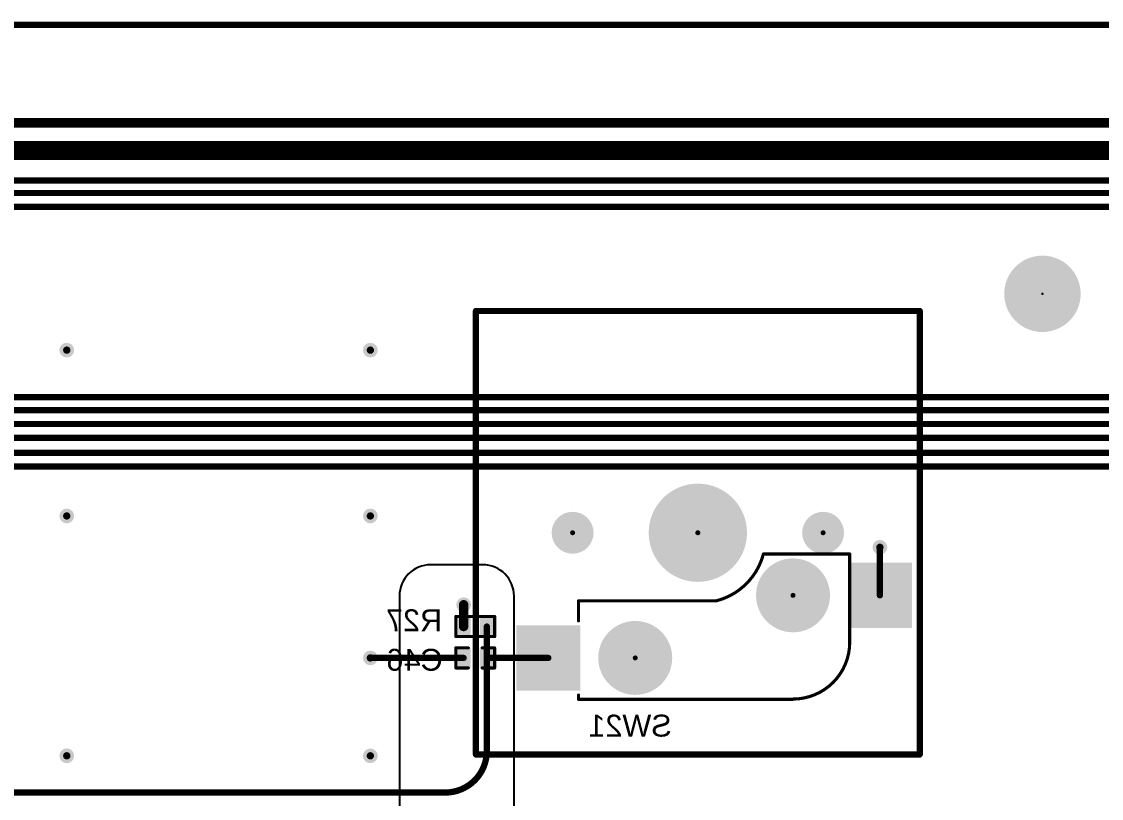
# Model space of a CAD drawing. Header units: inches. Extents: x 0 to 280, y 0 to 81.
# Drawn here: x 195.48 to 239.28, y 49.88 to 81.41 of the extents above; entities that cross this region are included whole.
import ezdxf

# ---------------------------------------------------------------- set-up
doc = ezdxf.new("R2010")
doc.units = ezdxf.units.IN
for name, color, linetype in [('Board Outline', 216, 'Continuous'), ('Bottom Layer', 5, 'Continuous'), ('Bottom Overlay', 54, 'Continuous'), ('Bottom Paste', 16, 'Continuous'), ('Bottom Solder', 6, 'Continuous'), ('Pad Holes', 156, 'Continuous'), ('Top Layer', 1, 'Continuous'), ('Top Overlay', 2, 'Continuous'), ('Top Solder', 216, 'Continuous'), ('Via Holes', 16, 'Continuous')]:
    doc.layers.add(name, color=color, linetype=linetype)
doc.styles.add('Arial', font='', dxfattribs={"height": 0.2})
doc.styles.get('Arial').set_extended_font_data('Arial')

# ---------------------------------------------------------------- blocks, each defined once
blk = doc.blocks.new('____0402_B_22')
at = {"layer": 'Bottom Layer'}
for points in [[(-0.2412999999999999, 0.3174999999999999), (-0.2413000000000001, -0.3175), (-0.6985, -0.3174999999999999), (-0.6985, 0.3175)], [(0.6985, 0.3174999999999999), (0.6985, -0.3175), (0.2412999999999999, -0.3174999999999999), (0.2413000000000001, 0.3175)]]:
    blk.add_hatch(color=5, dxfattribs=at).paths.add_polyline_path(points)
at = {"layer": 'Bottom Paste'}
for points in [[(-0.2412999999999999, 0.3174999999999999), (-0.2413000000000001, -0.3175), (-0.6985, -0.3174999999999999), (-0.6985, 0.3175)], [(0.6985, 0.3174999999999999), (0.6985, -0.3175), (0.2412999999999999, -0.3174999999999999), (0.2413000000000001, 0.3175)]]:
    blk.add_hatch(color=16, dxfattribs=at).paths.add_polyline_path(points)
at = {"layer": 'Bottom Solder'}
for points in [[(-0.1813001199999999, 0.3774998799999999), (-0.1813001200000001, -0.3774998800000001), (-0.7584998799999999, -0.3774998799999999), (-0.7584998799999999, 0.3774998800000001)], [(0.7584998799999999, 0.3774998799999999), (0.7584998799999999, -0.3774998800000001), (0.1813001199999999, -0.3774998799999999), (0.1813001200000001, 0.3774998800000001)]]:
    blk.add_hatch(color=6, dxfattribs=at).paths.add_polyline_path(points)
at = {"layer": 'Bottom Overlay', "const_width": 0.127}
for points in [[(-0.7874, -0.4064), (-0.7874, 0.4064)], [(-0.7874, 0.4064), (-0.2794, 0.4064)], [(0.2794, 0.4064), (0.7874, 0.4064)], [(0.7874, -0.4064), (0.7874, 0.4064)], [(-0.7874, -0.4064), (-0.2794, -0.4064)], [(0.2794, -0.4064), (0.7874, -0.4064)]]:
    blk.add_lwpolyline(points, dxfattribs=at)
at = {"layer": 'Bottom Overlay', "const_width": 0.0635}
for points in [[(-0.8191499999999999, 0.4064, 1), (-0.7556499999999999, 0.4064, 1)], [(-0.8191499999999999, 0.4064, 1), (-0.7556499999999999, 0.4064, 1)], [(-0.31115, 0.4064, 1), (-0.24765, 0.4064, 1)], [(0.24765, 0.4064, 1), (0.31115, 0.4064, 1)], [(0.7556499999999999, 0.4064, 1), (0.8191499999999999, 0.4064, 1)], [(0.7556499999999999, 0.4064, 1), (0.8191499999999999, 0.4064, 1)], [(-0.8191499999999999, -0.4064, 1), (-0.7556499999999999, -0.4064, 1)], [(-0.8191499999999999, -0.4064, 1), (-0.7556499999999999, -0.4064, 1)], [(-0.31115, -0.4064, 1), (-0.24765, -0.4064, 1)], [(0.24765, -0.4064, 1), (0.31115, -0.4064, 1)], [(0.7556499999999999, -0.4064, 1), (0.8191499999999999, -0.4064, 1)], [(0.7556499999999999, -0.4064, 1), (0.8191499999999999, -0.4064, 1)]]:
    blk.add_lwpolyline(points, format="xyb", close=True, dxfattribs=at)
blk = doc.blocks.new('CPG151101S11_16_B_48')
at = {"layer": 'Bottom Layer'}
for points in [[(5.4750081, 3.8150038), (7.975003099999999, 3.8150038), (7.975003099999999, 1.2649962), (5.4750081, 1.2649962)], [(-7.975003099999999, 1.2750038), (-5.4750081, 1.2750038), (-5.4750081, -1.2750038), (-7.975003099999999, -1.2750038)]]:
    blk.add_hatch(color=5, dxfattribs=at).paths.add_polyline_path(points)
at = {"layer": 'Bottom Paste'}
for points in [[(5.4750081, 3.8150038), (7.975003099999999, 3.8150038), (7.975003099999999, 1.2649962), (5.4750081, 1.2649962)], [(-7.975003099999999, 1.2750038), (-5.4750081, 1.2750038), (-5.4750081, -1.2750038), (-7.975003099999999, -1.2750038)]]:
    blk.add_hatch(color=16, dxfattribs=at).paths.add_polyline_path(points)
at = {"layer": 'Bottom Solder'}
for points in [[(5.4249955, 3.8650164), (8.025015699999999, 3.8650164), (8.025015699999999, 1.2149836), (5.4249955, 1.2149836)], [(-8.025015699999999, 1.3250164), (-5.4249955, 1.3250164), (-5.4249955, -1.3250164), (-8.025015699999999, -1.3250164)]]:
    blk.add_hatch(color=6, dxfattribs=at).paths.add_polyline_path(points)
h = blk.add_hatch(color=6, dxfattribs=at)
edge = h.paths.add_edge_path()
edge.add_arc((3.199892, 2.54), 0.1016, 0, 360)
h = blk.add_hatch(color=6, dxfattribs=at)
edge = h.paths.add_edge_path()
edge.add_arc((-3.199892, 0), 0.1016, 0, 360)
h = blk.add_hatch(color=6, dxfattribs=at)
edge = h.paths.add_edge_path()
edge.add_arc((-4.420108, -2.54), 0.1016, 0, 360)
h = blk.add_hatch(color=6, dxfattribs=at)
edge = h.paths.add_edge_path()
edge.add_arc((0.6598919999999999, -2.54), 0.1016, 0, 360)
h = blk.add_hatch(color=6, dxfattribs=at)
edge = h.paths.add_edge_path()
edge.add_arc((5.739891999999999, -2.54), 0.1016, 0, 360)
at = {"layer": 'Pad Holes'}
h = blk.add_hatch(color=7, dxfattribs=at)
edge = h.paths.add_edge_path()
edge.add_arc((3.199892, 2.54), 1.499997, 0, 360)
h = blk.add_hatch(color=7, dxfattribs=at)
edge = h.paths.add_edge_path()
edge.add_arc((-3.199892, 0), 1.499997, 0, 360)
h = blk.add_hatch(color=7, dxfattribs=at)
edge = h.paths.add_edge_path()
edge.add_arc((0.6598919999999999, -2.54), 1.9939, 0, 360)
h = blk.add_hatch(color=7, dxfattribs=at)
edge = h.paths.add_edge_path()
edge.add_arc((-4.420108, -2.54), 0.8509, 0, 360)
h = blk.add_hatch(color=7, dxfattribs=at)
edge = h.paths.add_edge_path()
edge.add_arc((5.739891999999999, -2.54), 0.8509, 0, 360)
at = {"layer": 'Top Solder'}
h = blk.add_hatch(color=216, dxfattribs=at)
edge = h.paths.add_edge_path()
edge.add_arc((3.199892, 2.54), 0.1016, 0, 360)
h = blk.add_hatch(color=216, dxfattribs=at)
edge = h.paths.add_edge_path()
edge.add_arc((-3.199892, 0), 0.1016, 0, 360)
h = blk.add_hatch(color=216, dxfattribs=at)
edge = h.paths.add_edge_path()
edge.add_arc((-4.420108, -2.54), 0.1016, 0, 360)
h = blk.add_hatch(color=216, dxfattribs=at)
edge = h.paths.add_edge_path()
edge.add_arc((0.6598919999999999, -2.54), 0.1016, 0, 360)
h = blk.add_hatch(color=216, dxfattribs=at)
edge = h.paths.add_edge_path()
edge.add_arc((5.739891999999999, -2.54), 0.1016, 0, 360)
at = {"layer": 'Bottom Overlay', "const_width": 0.127}
for points in [[(-5.499989, 1.9063716, -0.4142135623730951), (-3.1963614, 4.209999199999999)], [(5.499989, 4.2200068, -0.4142135623730951), (5.4899814, 4.209999199999999)], [(-1.99999854, -1.67998394, -0.2716855530014931), (-0.09999726, 0.22001734)]]:
    blk.add_lwpolyline(points, format="xyb", dxfattribs=at)
at = {"layer": 'Bottom Overlay', "const_width": 0.0635}
for points in [[(-3.2281114, 4.209999199999999, 1), (-3.1646114, 4.209999199999999, 1)], [(-3.2181038, 4.2200068, 1), (-3.1546038, 4.2200068, 1)], [(5.4582314, 4.209999199999999, 1), (5.521731399999999, 4.209999199999999, 1)], [(5.468239, 4.2200068, 1), (5.531739, 4.2200068, 1)], [(5.468239, 4.2200068, 1), (5.531739, 4.2200068, 1)], [(5.468239, 4.2200068, 1), (5.531739, 4.2200068, 1)], [(5.468239, 4.046143799999999, 1), (5.531739, 4.046143799999999, 1)], [(-5.531739, 1.9063716, 1), (-5.468239, 1.9063716, 1)], [(-5.531739, 1.9063716, 1), (-5.468239, 1.9063716, 1)], [(5.468239, 1.0338562, 1), (5.531739, 1.0338562, 1)], [(5.468239, 0.4700016, 1), (5.531739, 0.4700016, 1)], [(5.468239, 0.4700016, 1), (5.531739, 0.4700016, 1)], [(5.4682644, 0.4699508, 1), (5.5317644, 0.4699508, 1)], [(5.4682644, 0.4699508, 1), (5.5317644, 0.4699508, 1)], [(-0.1317498, 0.2200148, 1), (-0.0682498, 0.2200148, 1)], [(-0.13174726, 0.22001734, 1), (-0.06824726, 0.22001734, 1)], [(0.1182624, 0.2200148, 1), (0.1817624, 0.2200148, 1)], [(0.1182624, 0.2200148, 1), (0.1817624, 0.2200148, 1)], [(1.1582654, 0.2200148, 1), (1.2217654, 0.2200148, 1)], [(1.1582654, 0.2200148, 1), (1.2217654, 0.2200148, 1)], [(5.4682644, 0.2200148, 1), (5.5317644, 0.2200148, 1)], [(5.4682644, 0.2200148, 1), (5.5317644, 0.2200148, 1)], [(-5.531739, -1.5061438, 1), (-5.468239, -1.5061438, 1)], [(-5.531739, -1.5061438, 1), (-5.468239, -1.5061438, 1)], [(-5.531739, -1.6799814, 1), (-5.468239, -1.6799814, 1)], [(-5.531739, -1.6799814, 1), (-5.468239, -1.6799814, 1)], [(-2.03174854, -1.67998394, 1), (-1.96824854, -1.67998394, 1)], [(-2.031746, -1.6799814, 1), (-1.968246, -1.6799814, 1)]]:
    blk.add_lwpolyline(points, format="xyb", close=True, dxfattribs=at)
at = {"layer": 'Bottom Overlay', "const_width": 0.127}
for points in [[(5.499989, 4.2200068), (-3.1863538, 4.2200068)], [(5.499989, 4.2200068), (5.499989, 4.046143799999999)], [(-5.499989, 1.9063716), (-5.499989, -1.5061438)], [(5.499989, 1.0338562), (5.499989, 0.4700016)], [(5.5000144, 0.4699508), (5.499989, 0.4700016)], [(5.5000144, 0.4699508), (5.5000144, 0.2200148)], [(0.1500124, 0.2200148), (-0.0999998, 0.2200148)], [(1.1900154, 0.2200148), (0.1500124, 0.2200148)], [(5.5000144, 0.2200148), (1.1900154, 0.2200148)], [(-5.499989, -1.5061438), (-5.499989, -1.6799814)], [(-1.999996, -1.6799814), (-5.499989, -1.6799814)]]:
    blk.add_lwpolyline(points, dxfattribs=at)
blk = doc.blocks.new('R___0402_B_84')
at = {"layer": 'Bottom Layer'}
for points in [[(-0.2412999999999999, 0.3174999999999999), (-0.2413000000000001, -0.3175), (-0.6985, -0.3174999999999999), (-0.6985, 0.3175)], [(0.6985, 0.3174999999999999), (0.6985, -0.3175), (0.2412999999999999, -0.3174999999999999), (0.2413000000000001, 0.3175)]]:
    blk.add_hatch(color=5, dxfattribs=at).paths.add_polyline_path(points)
at = {"layer": 'Bottom Paste'}
for points in [[(-0.2412999999999999, 0.3174999999999999), (-0.2413000000000001, -0.3175), (-0.6985, -0.3174999999999999), (-0.6985, 0.3175)], [(0.6985, 0.3174999999999999), (0.6985, -0.3175), (0.2412999999999999, -0.3174999999999999), (0.2413000000000001, 0.3175)]]:
    blk.add_hatch(color=16, dxfattribs=at).paths.add_polyline_path(points)
at = {"layer": 'Bottom Solder'}
for points in [[(-0.1862988399999999, 0.3725011599999999), (-0.18629884, -0.3725011600000001), (-0.75350116, -0.3725011599999999), (-0.75350116, 0.3725011600000001)], [(0.75350116, 0.3725011599999999), (0.75350116, -0.3725011600000001), (0.1862988399999999, -0.3725011599999999), (0.18629884, 0.3725011600000001)]]:
    blk.add_hatch(color=6, dxfattribs=at).paths.add_polyline_path(points)
at = {"layer": 'Bottom Overlay'}
for points, const_width in [([(-0.7874, -0.4064), (-0.7874, 0.4064)], 0.127), ([(-0.7874, 0.4064), (0.7874, 0.4064)], 0.127), ([(0.7874, -0.4064), (0.7874, 0.4064)], 0.127), ([(-0.8128, 0.4318), (0.8128, 0.4318)], 0.0032258), ([(-0.7874, -0.4064), (0.7874, -0.4064)], 0.127)]:
    blk.add_lwpolyline(points, dxfattribs=dict(at, const_width=const_width))
for points, const_width in [([(-0.8191499999999999, 0.4064, 1), (-0.7556499999999999, 0.4064, 1)], 0.0635), ([(-0.8191499999999999, 0.4064, 1), (-0.7556499999999999, 0.4064, 1)], 0.0635), ([(0.7556499999999999, 0.4064, 1), (0.8191499999999999, 0.4064, 1)], 0.0635), ([(0.7556499999999999, 0.4064, 1), (0.8191499999999999, 0.4064, 1)], 0.0635), ([(-0.81360518, 0.4318, 1), (-0.8119948199999999, 0.4318, 1)], 0.0016129), ([(0.8119948199999999, 0.4318, 1), (0.81360518, 0.4318, 1)], 0.0016129), ([(-0.8191499999999999, -0.4064, 1), (-0.7556499999999999, -0.4064, 1)], 0.0635), ([(-0.8191499999999999, -0.4064, 1), (-0.7556499999999999, -0.4064, 1)], 0.0635), ([(0.7556499999999999, -0.4064, 1), (0.8191499999999999, -0.4064, 1)], 0.0635), ([(0.7556499999999999, -0.4064, 1), (0.8191499999999999, -0.4064, 1)], 0.0635)]:
    blk.add_lwpolyline(points, format="xyb", close=True, dxfattribs=dict(at, const_width=const_width))

msp = doc.modelspace()

# ---------------------------------------------------------------- hatches: boundary and pattern name
at = {"layer": 'Bottom Layer'}
h = msp.add_hatch(color=5, dxfattribs=at)
edge = h.paths.add_edge_path()
edge.add_arc((197.31218094, 68.072), 0.2999994, 0, 360)
h = msp.add_hatch(color=5, dxfattribs=at)
edge = h.paths.add_edge_path()
edge.add_arc((209.6262, 68.072), 0.2999994, 0, 360)
h = msp.add_hatch(color=5, dxfattribs=at)
edge = h.paths.add_edge_path()
edge.add_arc((197.31218094, 61.34194234), 0.2999994, 0, 360)
h = msp.add_hatch(color=5, dxfattribs=at)
edge = h.paths.add_edge_path()
edge.add_arc((209.6262, 61.34194234), 0.2999994, 0, 360)
h = msp.add_hatch(color=5, dxfattribs=at)
edge = h.paths.add_edge_path()
edge.add_arc((230.2950055, 60.07100000000001), 0.2999994, 0, 360)
h = msp.add_hatch(color=5, dxfattribs=at)
edge = h.paths.add_edge_path()
edge.add_arc((213.4108, 57.73851799999999), 0.2999994, 0, 360)
h = msp.add_hatch(color=5, dxfattribs=at)
edge = h.paths.add_edge_path()
edge.add_arc((209.6262, 55.58000568), 0.2999994, 0, 360)
h = msp.add_hatch(color=5, dxfattribs=at)
edge = h.paths.add_edge_path()
edge.add_arc((197.31218094, 51.60799432), 0.2999994, 0, 360)
h = msp.add_hatch(color=5, dxfattribs=at)
edge = h.paths.add_edge_path()
edge.add_arc((209.6262, 51.60799432), 0.2999994, 0, 360)
at = {"layer": 'Bottom Solder'}
h = msp.add_hatch(color=6, dxfattribs=at)
edge = h.paths.add_edge_path()
edge.add_arc((236.88802, 70.35800508), 0.0508, 0, 360)
at = {"layer": 'Pad Holes'}
h = msp.add_hatch(color=7, dxfattribs=at)
edge = h.paths.add_edge_path()
edge.add_arc((236.88802, 70.35800508), 1.54999944, 0, 360)
at = {"layer": 'Top Layer'}
h = msp.add_hatch(color=1, dxfattribs=at)
edge = h.paths.add_edge_path()
edge.add_arc((197.31218094, 68.072), 0.2999994, 0, 360)
h = msp.add_hatch(color=1, dxfattribs=at)
edge = h.paths.add_edge_path()
edge.add_arc((209.6262, 68.072), 0.2999994, 0, 360)
h = msp.add_hatch(color=1, dxfattribs=at)
edge = h.paths.add_edge_path()
edge.add_arc((197.31218094, 61.34194234), 0.2999994, 0, 360)
h = msp.add_hatch(color=1, dxfattribs=at)
edge = h.paths.add_edge_path()
edge.add_arc((209.6262, 61.34194234), 0.2999994, 0, 360)
h = msp.add_hatch(color=1, dxfattribs=at)
edge = h.paths.add_edge_path()
edge.add_arc((230.2950055, 60.07100000000001), 0.2999994, 0, 360)
h = msp.add_hatch(color=1, dxfattribs=at)
edge = h.paths.add_edge_path()
edge.add_arc((213.4108, 57.73851799999999), 0.2999994, 0, 360)
h = msp.add_hatch(color=1, dxfattribs=at)
edge = h.paths.add_edge_path()
edge.add_arc((209.6262, 55.58000568), 0.2999994, 0, 360)
h = msp.add_hatch(color=1, dxfattribs=at)
edge = h.paths.add_edge_path()
edge.add_arc((197.31218094, 51.60799432), 0.2999994, 0, 360)
h = msp.add_hatch(color=1, dxfattribs=at)
edge = h.paths.add_edge_path()
edge.add_arc((209.6262, 51.60799432), 0.2999994, 0, 360)
at = {"layer": 'Top Solder'}
h = msp.add_hatch(color=216, dxfattribs=at)
edge = h.paths.add_edge_path()
edge.add_arc((236.88802, 70.35800508), 0.0508, 0, 360)
at = {"layer": 'Via Holes'}
h = msp.add_hatch(color=7, dxfattribs=at)
edge = h.paths.add_edge_path()
edge.add_arc((197.31218094, 68.072), 0.1499997, 0, 360)
h = msp.add_hatch(color=7, dxfattribs=at)
edge = h.paths.add_edge_path()
edge.add_arc((209.6262, 68.072), 0.1499997, 0, 360)
h = msp.add_hatch(color=7, dxfattribs=at)
edge = h.paths.add_edge_path()
edge.add_arc((197.31218094, 61.34194234), 0.1499997, 0, 360)
h = msp.add_hatch(color=7, dxfattribs=at)
edge = h.paths.add_edge_path()
edge.add_arc((209.6262, 61.34194234), 0.1499997, 0, 360)
h = msp.add_hatch(color=7, dxfattribs=at)
edge = h.paths.add_edge_path()
edge.add_arc((230.2950055, 60.07100000000001), 0.1499997, 0, 360)
h = msp.add_hatch(color=7, dxfattribs=at)
edge = h.paths.add_edge_path()
edge.add_arc((213.4108, 57.73851799999999), 0.1499997, 0, 360)
h = msp.add_hatch(color=7, dxfattribs=at)
edge = h.paths.add_edge_path()
edge.add_arc((209.6262, 55.58000568), 0.1499997, 0, 360)
h = msp.add_hatch(color=7, dxfattribs=at)
edge = h.paths.add_edge_path()
edge.add_arc((197.31218094, 51.60799432), 0.1499997, 0, 360)
h = msp.add_hatch(color=7, dxfattribs=at)
edge = h.paths.add_edge_path()
edge.add_arc((209.6262, 51.60799432), 0.1499997, 0, 360)

# ---------------------------------------------------------------- linework, layer by layer
at = {"layer": 'Board Outline', "const_width": 0.254}
msp.add_lwpolyline([(2.9972, 81.28), (276.4028, 81.28)], dxfattribs=at)
at = {"layer": 'Bottom Layer'}
for points, const_width in [([(165.3032, 74.95731769999999), (265.47679188, 74.95731769999999)], 0.254), ([(165.3032, 74.4493177), (265.39106688, 74.4493177)], 0.254), ([(165.3032, 73.8886), (265.3792, 73.8886)], 0.254), ([(148.8871419, 66.167), (247.29027504, 66.167)], 0.254), ([(149.09148744, 65.6336), (246.7590696, 65.6336)], 0.254), ([(149.30362062, 65.0748), (246.01775536, 65.0748)], 0.254), ([(149.50011502, 64.5140696), (245.09337824, 64.5140696)], 0.254), ([(149.835108, 63.9064), (244.9205668, 63.9064)], 0.254), ([(149.835108, 63.3476), (244.76775024, 63.3476)], 0.254), ([(230.2950055, 58.12000568), (230.2950055, 60.07100000000001)], 0.254), ([(213.4108, 56.85500947999999), (213.4108, 57.73851799999999)], 0.3809999999999999), ([(214.3506, 55.58000568), (214.3506, 56.85500947999999)], 0.254), ([(209.6262, 55.58000568), (213.4108, 55.58000568)], 0.254), ([(214.3506, 55.58000568), (216.8449943, 55.58000568)], 0.254), ([(214.3506, 51.80292408), (214.3506, 55.58000568)], 0.254), ([(127.4294759, 50.116232), (212.66390792, 50.116232)], 0.254)]:
    msp.add_lwpolyline(points, dxfattribs=dict(at, const_width=const_width))
for points, const_width in [([(230.2315055, 60.07100000000001, 1), (230.3585055, 60.07100000000001, 1)], 0.127), ([(213.31555, 57.73851799999999, 1), (213.50605, 57.73851799999999, 1)], 0.1905), ([(230.2315055, 58.12000568, 1), (230.3585055, 58.12000568, 1)], 0.127), ([(213.31555, 56.85500947999999, 1), (213.50605, 56.85500947999999, 1)], 0.1905), ([(214.2871, 56.85500947999999, 1), (214.4141, 56.85500947999999, 1)], 0.127), ([(209.5627, 55.58000568, 1), (209.6897, 55.58000568, 1)], 0.127), ([(213.3473, 55.58000568, 1), (213.4743, 55.58000568, 1)], 0.127), ([(214.2871, 55.58000568, 1), (214.4141, 55.58000568, 1)], 0.127), ([(214.2871, 55.58000568, 1), (214.4141, 55.58000568, 1)], 0.127), ([(214.2871, 55.58000568, 1), (214.4141, 55.58000568, 1)], 0.127), ([(216.7814943, 55.58000568, 1), (216.9084943, 55.58000568, 1)], 0.127), ([(214.2871, 51.80292408, 1), (214.4141, 51.80292408, 1)], 0.127), ([(214.2871, 51.80292408, 1), (214.4141, 51.80292408, 1)], 0.127), ([(212.60040792, 50.116232, 1), (212.72740792, 50.116232, 1)], 0.127), ([(212.60040792, 50.116232, 1), (212.72740792, 50.116232, 1)], 0.127)]:
    msp.add_lwpolyline(points, format="xyb", close=True, dxfattribs=dict(at, const_width=const_width))
at = {"layer": 'Bottom Layer', "const_width": 0.254}
msp.add_lwpolyline([(214.3506, 51.80292408, -0.4142135623730951), (212.66390792, 50.116232)], format="xyb", dxfattribs=at)
at = {"layer": 'Top Layer'}
for p, q in [((214.18598006, 59.35979492), (212.07478794, 59.35979492)), ((210.80478794, 58.08979491999999), (210.80478794, 33.65967868)), ((215.45598006, 17.4398051), (215.45598006, 58.08979491999999))]:
    msp.add_line(p, q, dxfattribs=at)
for points, const_width in [([(184.7342, 77.29762036), (266.99590746, 77.29762036)], 0.3809999999999999), ([(165.99442036, 76.176124), (266.91422614, 76.176124)], 0.7619999999999999)]:
    msp.add_lwpolyline(points, dxfattribs=dict(at, const_width=const_width))
for centre, start, end in [((212.07478794, 58.08979491999999), 90, 180), ((214.18598006, 58.08979491999999), 0, 90)]:
    msp.add_arc(centre, 1.27, start, end, dxfattribs=at)
at = {"layer": 'Top Overlay', "const_width": 0.254}
for points in [[(213.90958996, 69.66000292), (231.90958952, 69.66000292)], [(213.90958996, 51.66000336), (213.90958996, 69.66000292)], [(231.90958952, 51.66000336), (231.90958952, 69.66000292)], [(213.90958996, 51.66000336), (231.90958952, 51.66000336)]]:
    msp.add_lwpolyline(points, dxfattribs=at)
at = {"layer": 'Top Overlay', "const_width": 0.127}
for points in [[(213.84608996, 69.66000292, 1), (213.97308996, 69.66000292, 1)], [(213.84608996, 69.66000292, 1), (213.97308996, 69.66000292, 1)], [(231.84608952, 69.66000292, 1), (231.97308952, 69.66000292, 1)], [(231.84608952, 69.66000292, 1), (231.97308952, 69.66000292, 1)], [(213.84608996, 51.66000336, 1), (213.97308996, 51.66000336, 1)], [(213.84608996, 51.66000336, 1), (213.97308996, 51.66000336, 1)], [(231.84608952, 51.66000336, 1), (231.97308952, 51.66000336, 1)], [(231.84608952, 51.66000336, 1), (231.97308952, 51.66000336, 1)]]:
    msp.add_lwpolyline(points, format="xyb", close=True, dxfattribs=at)

# ---------------------------------------------------------------- block references
at = {"rotation": 180}
msp.add_blockref('CPG151101S11_16_B_48', (223.5699999, 58.12000568), dxfattribs=at)
for name, p in [('R___0402_B_84', (213.8807, 56.85500947999999)), ('____0402_B_22', (213.8807, 55.58000568))]:
    msp.add_blockref(name, p)

# ---------------------------------------------------------------- texts
at = {"layer": 'Bottom Overlay', "style": 'Arial', "text_generation_flag": 2}
for s, p in [('R27', (212.53835064, 56.66465426)), ('C46', (212.56375064, 55.06013626)), ('SW21', (221.8512962, 52.38764478))]:
    msp.add_text(s, height=0.889, dxfattribs=at).set_placement(p)

doc.saveas('drawing.dxf')
